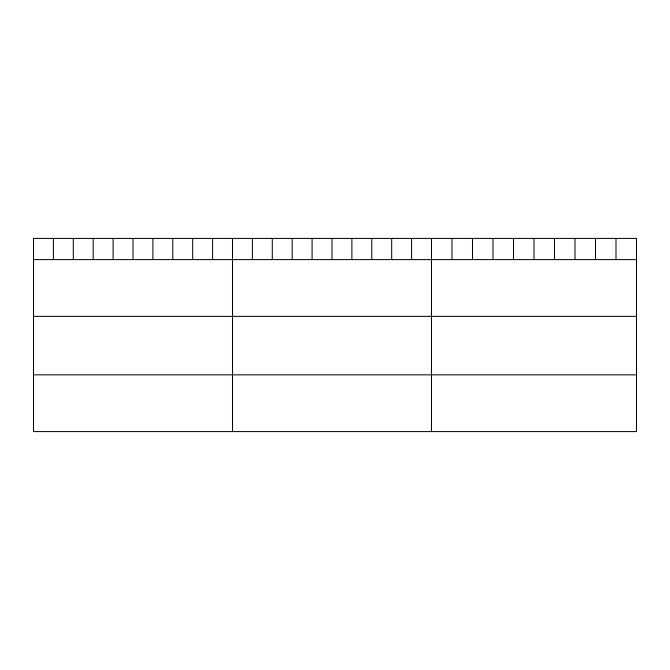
<?xml version="1.0" encoding="UTF-8"?>
<svg xmlns="http://www.w3.org/2000/svg" width="670" height="670" viewBox="0 0 670 670"><rect width="100%" height="100%" fill="white"/><g stroke="black" fill="none" stroke-linecap="round" stroke-linejoin="round"><path stroke-width="1" d="M636.5 259.608L636.5 431.589L33.5 431.589L33.5 238.411L636.5 238.411L636.5 259.608L33.5 259.608M33.5 316.366L636.5 316.366M33.5 374.84L636.5 374.84M615.998 238.411L615.998 259.608M595.496 238.411L595.496 259.608M574.994 238.411L574.994 259.608M554.492 238.411L554.492 259.608M533.99 238.411L533.99 259.608M513.488 238.411L513.488 259.608M492.986 238.411L492.986 259.608M472.484 238.411L472.484 259.608M451.982 238.411L451.982 259.608M431.48 238.411L431.48 431.589M411.581 238.411L411.581 259.608M391.682 238.411L391.682 259.608M371.783 238.411L371.783 259.608M351.884 238.411L351.884 259.608M331.985 238.411L331.985 259.608M312.086 238.411L312.086 259.608M292.187 238.411L292.187 259.608M272.288 238.411L272.288 259.608M252.389 238.411L252.389 259.608M232.49 238.411L232.49 431.589M212.591 238.411L212.591 259.608M192.692 238.411L192.692 259.608M172.793 238.411L172.793 259.608M152.894 238.411L152.894 259.608M132.995 238.411L132.995 259.608M113.096 238.411L113.096 259.608M93.197 238.411L93.197 259.608M73.298 238.411L73.298 259.608M53.399 238.411L53.399 259.608"/></g></svg>
